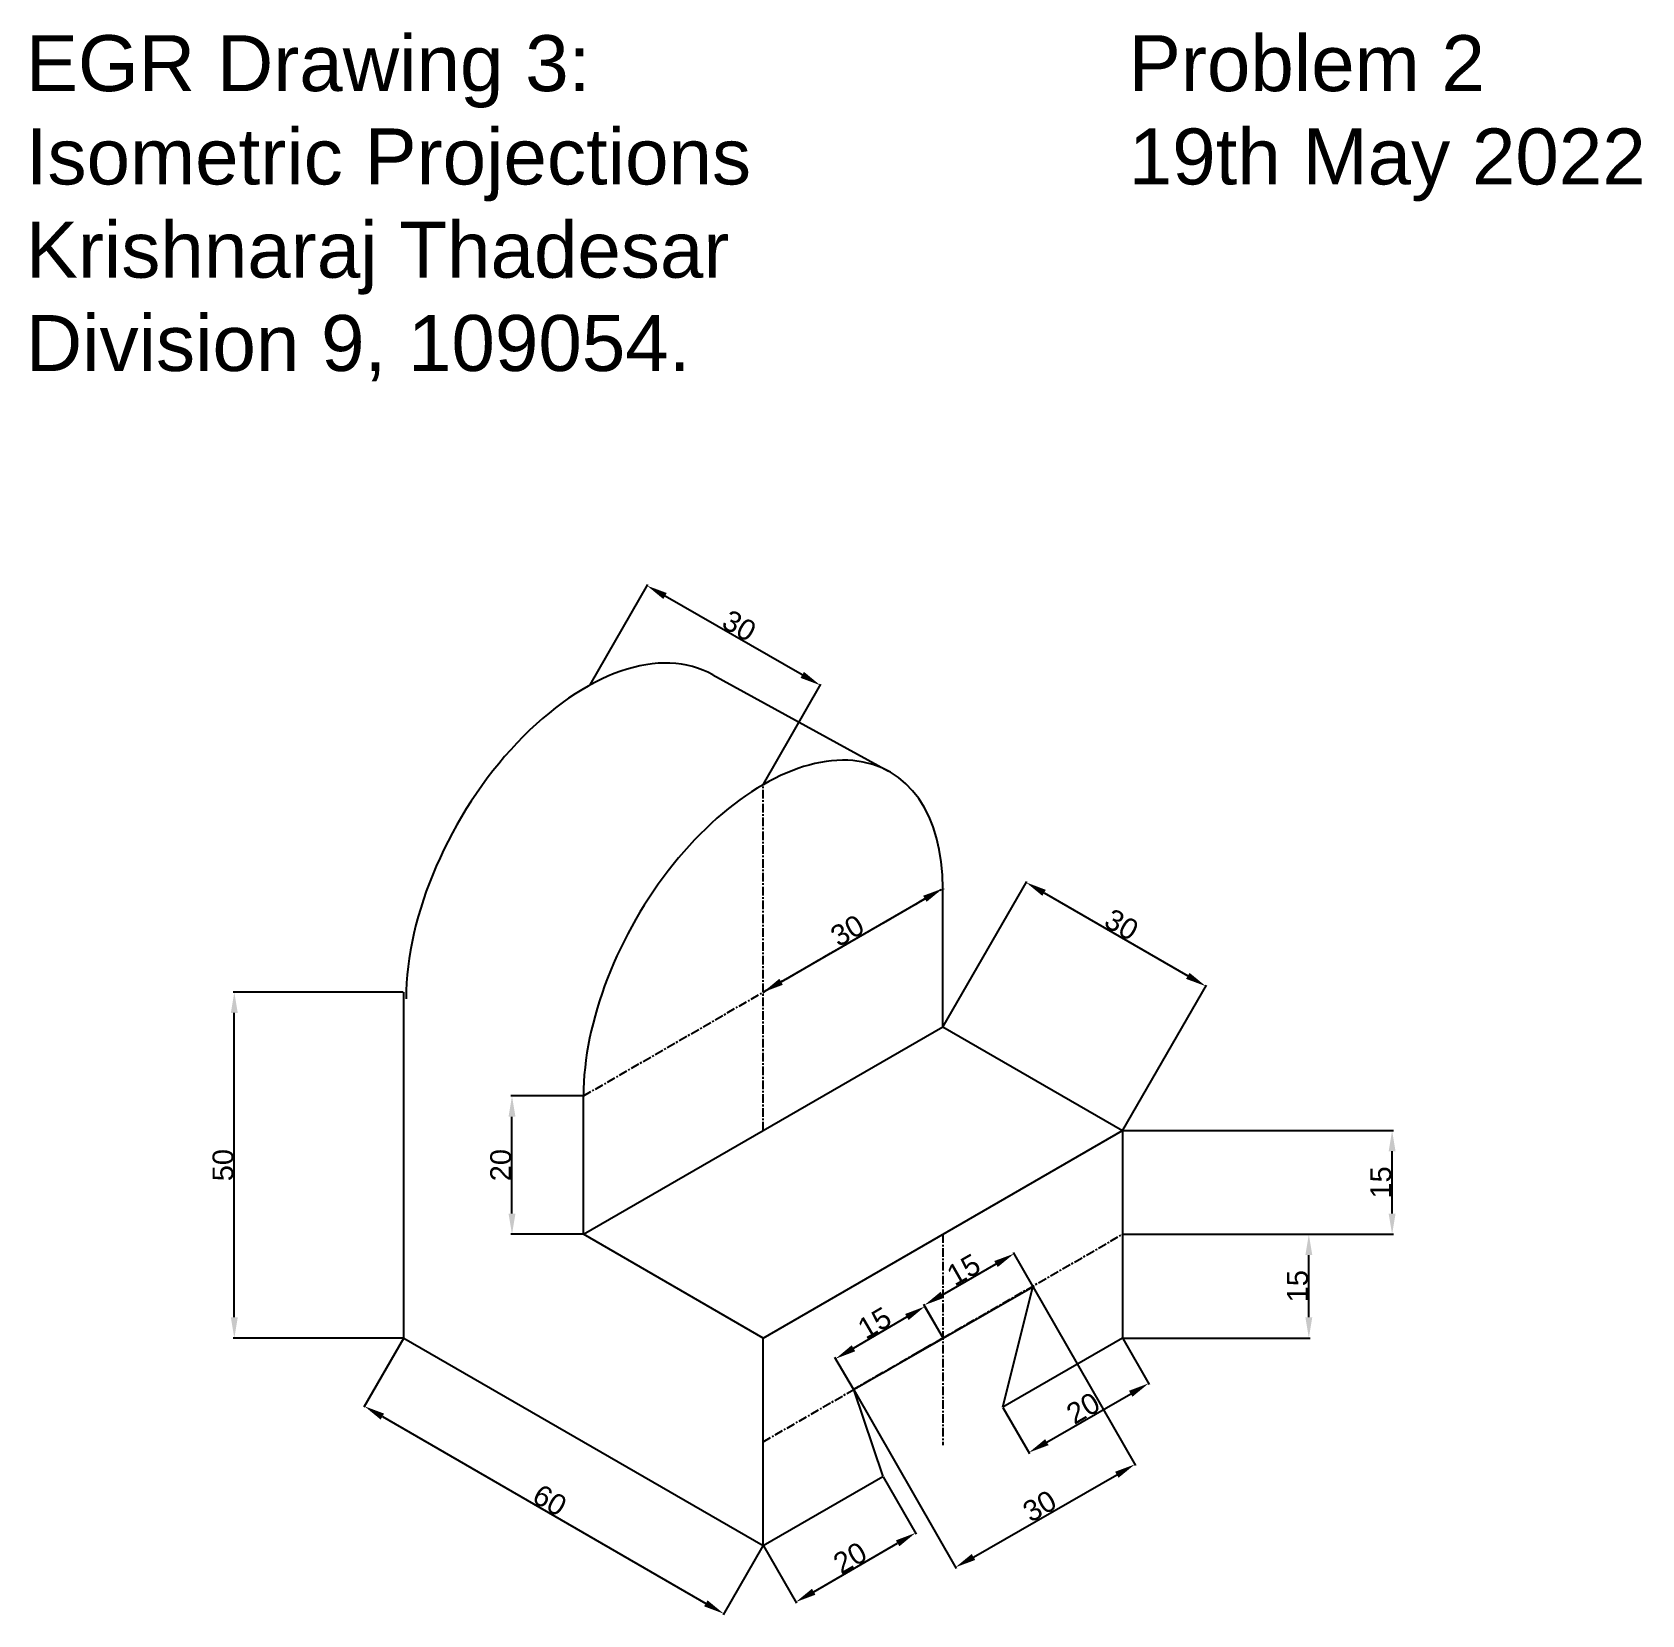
# Model space of a CAD drawing. Header units: millimetres. Extents: x 41 to 1397, y 35 to 388.
# Drawn here: x 1164 to 1396.7, y 124.5 to 353.3 of the extents above; entities that cross this region are included whole.
import ezdxf

# ---------------------------------------------------------------- set-up
doc = ezdxf.new("R2010")
doc.units = ezdxf.units.MM
doc.header["$MEASUREMENT"] = 0
doc.linetypes.add('CENTER', pattern=[2, 1.25, -0.25, 0.25, -0.25])
doc.styles.get("Standard").update_dxf_attribs({"font": ''})
doc.styles.get('Standard').set_extended_font_data('Arial')
doc.dimstyles.new('modified', dxfattribs={"dimtxt": 3, "dimasz": 3, "dimexe": 0.18, "dimexo": 0.0625, "dimgap": 0.09, "dimtad": 1, "dimdec": 0, "dimzin": 0, "dimdsep": 46, "dimtxsty": 'Standard', "dimcen": 0.09, "dimadec": 0, "dimazin": 0, "dimtfac": 1, "dimtdec": 0, "dimtofl": 0, "dimtmove": 0, "dimatfit": 3, "dimfxl": 1, "dimtolj": 1, "dimtzin": 0, "dimarcsym": 0})

# ---------------------------------------------------------------- blocks, each defined once
blk = doc.blocks.new('*D16')
at = {"color": 0, "lineweight": -2, "transparency": 16777216}
for p, q in [((1244.67, 258.92), (1252.99, 273.39)), ((1275.34, 260.34), (1255.5, 271.74)), ((1269.72, 244.53), (1278.03, 259.01))]:
    blk.add_line(p, q, dxfattribs=at)
at = {"color": 0, "transparency": 16777216}
for points in [[(1255.75, 272.18), (1255.25, 271.31), (1252.9, 273.24)], [(1275.59, 260.78), (1275.09, 259.91), (1277.94, 258.85)]]:
    blk.add_solid(points, dxfattribs=at)
at = {"layer": 'Defpoints', "color": 0, "transparency": 16777216}
for p in [(1252.9, 273.24), (1244.64, 258.86), (1269.68, 244.47)]:
    blk.add_point(p, dxfattribs=at)
at = {"color": 0, "transparency": 16777216, "insert": (1266.23, 267.45), "char_height": 3, "attachment_point": 5, "rotation": 330.1248}
blk.add_mtext('\\A1;30', dxfattribs=at)
blk = doc.blocks.new('*D17')
at = {"color": 0, "lineweight": -2, "transparency": 16777216}
for p, q in [((1295.7, 229.42), (1295.76, 229.32)), ((1272.28, 215.97), (1293.07, 227.97)), ((1269.72, 214.42), (1269.77, 214.32))]:
    blk.add_line(p, q, dxfattribs=at)
at = {"color": 0, "transparency": 16777216}
for points in [[(1292.82, 228.41), (1293.32, 227.54), (1295.67, 229.47)], [(1272.03, 216.41), (1272.53, 215.54), (1269.68, 214.47)]]:
    blk.add_solid(points, dxfattribs=at)
at = {"layer": 'Defpoints', "color": 0, "transparency": 16777216}
for p in [(1295.67, 229.47), (1295.67, 229.47), (1269.68, 214.47)]:
    blk.add_point(p, dxfattribs=at)
at = {"color": 0, "transparency": 16777216, "insert": (1281.86, 223.38), "char_height": 3, "attachment_point": 5, "rotation": 30}
blk.add_mtext('\\A1;30', dxfattribs=at)
blk = doc.blocks.new('*D18')
at = {"color": 0, "lineweight": -2, "transparency": 16777216}
for p, q in [((1217.69, 164.42), (1211.94, 154.46)), ((1214.63, 153.12), (1261.4, 126.12)), ((1269.65, 134.42), (1263.91, 124.46))]:
    blk.add_line(p, q, dxfattribs=at)
at = {"color": 0, "transparency": 16777216}
for points in [[(1214.88, 153.55), (1214.38, 152.69), (1212.03, 154.62)], [(1261.65, 126.55), (1261.15, 125.69), (1264, 124.62)]]:
    blk.add_solid(points, dxfattribs=at)
at = {"layer": 'Defpoints', "color": 0, "transparency": 16777216}
for p in [(1217.72, 164.47), (1269.68, 134.47), (1264, 124.62)]:
    blk.add_point(p, dxfattribs=at)
at = {"color": 0, "transparency": 16777216, "insert": (1238.83, 141.02), "char_height": 3, "attachment_point": 5, "rotation": 330}
blk.add_mtext('\\A1;60', dxfattribs=at)
blk = doc.blocks.new('*D19')
at = {"color": 0, "lineweight": -2, "transparency": 16777216}
for p, q in [((1321.71, 179.47), (1348.77, 179.47)), ((1348.59, 167.47), (1348.59, 176.47)), ((1321.71, 164.47), (1348.77, 164.47))]:
    blk.add_line(p, q, dxfattribs=at)
at = {"color": 0, "transparency": 16777216}
for points in [[(1348.09, 176.47), (1349.09, 176.47), (1348.59, 179.47)], [(1348.09, 167.47), (1349.09, 167.47), (1348.59, 164.47)]]:
    blk.add_solid(points, dxfattribs=at)
at = {"layer": 'Defpoints', "color": 0, "transparency": 16777216}
for p in [(1321.65, 179.47), (1348.59, 179.47), (1321.65, 164.47)]:
    blk.add_point(p, dxfattribs=at)
at = {"color": 0, "transparency": 16777216, "insert": (1346.97, 171.97), "char_height": 3, "attachment_point": 5, "rotation": 90}
blk.add_mtext('\\A1;15', dxfattribs=at)
blk = doc.blocks.new('*D20')
at = {"color": 0, "lineweight": -2, "transparency": 16777216}
for p, q in [((1321.71, 194.47), (1360.81, 194.47)), ((1360.63, 182.47), (1360.63, 191.47)), ((1321.71, 179.47), (1360.81, 179.47))]:
    blk.add_line(p, q, dxfattribs=at)
at = {"color": 0, "transparency": 16777216}
for points in [[(1360.13, 191.47), (1361.13, 191.47), (1360.63, 194.47)], [(1360.13, 182.47), (1361.13, 182.47), (1360.63, 179.47)]]:
    blk.add_solid(points, dxfattribs=at)
at = {"layer": 'Defpoints', "color": 0, "transparency": 16777216}
for p in [(1321.65, 194.47), (1360.63, 194.47), (1321.65, 179.47)]:
    blk.add_point(p, dxfattribs=at)
at = {"color": 0, "transparency": 16777216, "insert": (1359.01, 186.97), "char_height": 3, "attachment_point": 5, "rotation": 90}
blk.add_mtext('\\A1;15', dxfattribs=at)
blk = doc.blocks.new('*D21')
at = {"color": 0, "lineweight": -2, "transparency": 16777216}
for p, q in [((1295.7, 209.53), (1307.8, 230.49)), ((1310.31, 228.84), (1331.09, 216.84)), ((1321.68, 194.53), (1333.78, 215.49))]:
    blk.add_line(p, q, dxfattribs=at)
at = {"color": 0, "transparency": 16777216}
for points in [[(1310.56, 229.27), (1310.06, 228.4), (1307.71, 230.34)], [(1331.34, 217.27), (1330.84, 216.4), (1333.69, 215.34)]]:
    blk.add_solid(points, dxfattribs=at)
at = {"layer": 'Defpoints', "color": 0, "transparency": 16777216}
for p in [(1333.69, 215.34), (1295.67, 209.47), (1321.65, 194.47)]:
    blk.add_point(p, dxfattribs=at)
at = {"color": 0, "transparency": 16777216, "insert": (1321.51, 224.24), "char_height": 3, "attachment_point": 5, "rotation": 330}
blk.add_mtext('\\A1;30', dxfattribs=at)
blk = doc.blocks.new('*D22')
at = {"color": 0, "lineweight": -2, "transparency": 16777216}
for p, q in [((1308.73, 171.84), (1323.52, 146.05)), ((1282.79, 156.97), (1297.58, 131.18)), ((1300.1, 132.82), (1320.83, 144.71))]:
    blk.add_line(p, q, dxfattribs=at)
at = {"color": 0, "transparency": 16777216}
for points in [[(1320.58, 145.15), (1321.08, 144.28), (1323.43, 146.21)], [(1299.85, 133.26), (1300.35, 132.39), (1297.49, 131.33)]]:
    blk.add_solid(points, dxfattribs=at)
at = {"layer": 'Defpoints', "color": 0, "transparency": 16777216}
for p in [(1308.7, 171.9), (1282.76, 157.03), (1323.43, 146.21)]:
    blk.add_point(p, dxfattribs=at)
at = {"color": 0, "transparency": 16777216, "insert": (1309.66, 140.18), "char_height": 3, "attachment_point": 5, "rotation": 29.8301}
blk.add_mtext('\\A1;30', dxfattribs=at)
blk = doc.blocks.new('*D23')
at = {"color": 0, "lineweight": -2, "transparency": 16777216}
for p, q in [((1295.6, 170.72), (1303.36, 175.18)), ((1308.67, 171.95), (1305.88, 176.82)), ((1295.7, 164.52), (1292.91, 169.39))]:
    blk.add_line(p, q, dxfattribs=at)
at = {"color": 0, "transparency": 16777216}
for points in [[(1303.11, 175.61), (1303.61, 174.74), (1305.96, 176.67)], [(1295.35, 171.16), (1295.85, 170.29), (1293, 169.23)]]:
    blk.add_solid(points, dxfattribs=at)
at = {"layer": 'Defpoints', "color": 0, "transparency": 16777216}
for p in [(1305.96, 176.67), (1308.7, 171.9), (1295.73, 164.46)]:
    blk.add_point(p, dxfattribs=at)
at = {"color": 0, "transparency": 16777216, "insert": (1298.67, 174.36), "char_height": 3, "attachment_point": 5, "rotation": 29.8301}
blk.add_mtext('\\A1;15', dxfattribs=at)
blk = doc.blocks.new('*D24')
at = {"color": 0, "lineweight": -2, "transparency": 16777216}
for p, q in [((1295.63, 164.63), (1292.97, 169.19)), ((1282.74, 163), (1290.47, 167.52)), ((1282.73, 157.08), (1280.06, 161.64))]:
    blk.add_line(p, q, dxfattribs=at)
at = {"color": 0, "transparency": 16777216}
for points in [[(1290.22, 167.95), (1290.72, 167.08), (1293.06, 169.03)], [(1282.49, 163.43), (1283, 162.56), (1280.16, 161.48)]]:
    blk.add_solid(points, dxfattribs=at)
at = {"layer": 'Defpoints', "color": 0, "transparency": 16777216}
for p in [(1293.06, 169.03), (1295.67, 164.58), (1282.76, 157.03)]:
    blk.add_point(p, dxfattribs=at)
at = {"color": 0, "transparency": 16777216, "insert": (1285.79, 166.66), "char_height": 3, "attachment_point": 5, "rotation": 30.3363}
blk.add_mtext('\\A1;15', dxfattribs=at)
blk = doc.blocks.new('*D25')
at = {"color": 0, "lineweight": -2, "transparency": 16777216}
for p, q in [((1287.04, 144.42), (1291.81, 136.14)), ((1269.72, 134.42), (1274.49, 126.14)), ((1277, 127.8), (1289.13, 134.8))]:
    blk.add_line(p, q, dxfattribs=at)
at = {"color": 0, "transparency": 16777216}
for points in [[(1288.88, 135.23), (1289.38, 134.37), (1291.72, 136.3)], [(1276.75, 128.23), (1277.25, 127.37), (1274.4, 126.3)]]:
    blk.add_solid(points, dxfattribs=at)
at = {"layer": 'Defpoints', "color": 0, "transparency": 16777216}
for p in [(1287.01, 144.47), (1291.72, 136.3), (1269.68, 134.47)]:
    blk.add_point(p, dxfattribs=at)
at = {"color": 0, "transparency": 16777216, "insert": (1282.25, 132.7), "char_height": 3, "attachment_point": 5, "rotation": 30}
blk.add_mtext('\\A1;20', dxfattribs=at)
blk = doc.blocks.new('*D26')
at = {"color": 0, "lineweight": -2, "transparency": 16777216}
for p, q in [((1321.68, 164.42), (1325.52, 157.76)), ((1310.71, 149.42), (1322.83, 156.42)), ((1304.36, 154.42), (1308.2, 147.76))]:
    blk.add_line(p, q, dxfattribs=at)
at = {"color": 0, "transparency": 16777216}
for points in [[(1322.58, 156.85), (1323.08, 155.99), (1325.43, 157.92)], [(1310.46, 149.85), (1310.96, 148.99), (1308.11, 147.92)]]:
    blk.add_solid(points, dxfattribs=at)
at = {"layer": 'Defpoints', "color": 0, "transparency": 16777216}
for p in [(1321.65, 164.47), (1325.43, 157.92), (1304.33, 154.47)]:
    blk.add_point(p, dxfattribs=at)
at = {"color": 0, "transparency": 16777216, "insert": (1315.96, 154.33), "char_height": 3, "attachment_point": 5, "rotation": 30}
blk.add_mtext('\\A1;20', dxfattribs=at)
blk = doc.blocks.new('*D27')
at = {"color": 0, "lineweight": -2, "transparency": 16777216}
for p, q in [((1217.66, 214.47), (1193.04, 214.47)), ((1193.22, 167.47), (1193.22, 211.47)), ((1217.66, 164.47), (1193.04, 164.47))]:
    blk.add_line(p, q, dxfattribs=at)
at = {"color": 0, "transparency": 16777216}
for points in [[(1192.72, 211.47), (1193.72, 211.47), (1193.22, 214.47)], [(1192.72, 167.47), (1193.72, 167.47), (1193.22, 164.47)]]:
    blk.add_solid(points, dxfattribs=at)
at = {"layer": 'Defpoints', "color": 0, "transparency": 16777216}
for p in [(1193.22, 214.47), (1217.72, 214.47), (1217.72, 164.47)]:
    blk.add_point(p, dxfattribs=at)
at = {"color": 0, "transparency": 16777216, "insert": (1191.6, 189.47), "char_height": 3, "attachment_point": 5, "rotation": 90}
blk.add_mtext('\\A1;50', dxfattribs=at)
blk = doc.blocks.new('*D28')
at = {"color": 0, "lineweight": -2, "transparency": 16777216}
for p, q in [((1243.64, 199.47), (1233.19, 199.47)), ((1233.37, 182.47), (1233.37, 196.47)), ((1243.64, 179.47), (1233.19, 179.47))]:
    blk.add_line(p, q, dxfattribs=at)
at = {"color": 0, "transparency": 16777216}
for points in [[(1232.87, 196.47), (1233.87, 196.47), (1233.37, 199.47)], [(1232.87, 182.47), (1233.87, 182.47), (1233.37, 179.47)]]:
    blk.add_solid(points, dxfattribs=at)
at = {"layer": 'Defpoints', "color": 0, "transparency": 16777216}
for p in [(1233.37, 199.47), (1243.7, 199.47), (1243.7, 179.47)]:
    blk.add_point(p, dxfattribs=at)
at = {"color": 0, "transparency": 16777216, "insert": (1231.75, 189.47), "char_height": 3, "attachment_point": 5, "rotation": 90}
blk.add_mtext('\\A1;20', dxfattribs=at)

msp = doc.modelspace()

# ---------------------------------------------------------------- linework, layer by layer
at = {"color": 7}
for p, q in [((1262.4, 260.34), (1287.81, 246.43)), ((1295.67, 209.47), (1295.67, 229.47)), ((1217.72, 164.47), (1217.72, 214.47)), ((1243.7, 179.47), (1295.67, 209.47)), ((1295.67, 209.47), (1321.65, 194.47)), ((1243.7, 179.47), (1243.7, 199.47)), ((1269.68, 164.47), (1321.65, 194.47)), ((1321.65, 194.47), (1321.65, 164.47)), ((1269.68, 164.47), (1243.7, 179.47)), ((1282.76, 157.03), (1308.7, 171.9)), ((1304.33, 154.47), (1308.7, 171.9)), ((1217.72, 164.47), (1269.68, 134.47)), ((1269.68, 134.47), (1269.68, 164.47)), ((1321.65, 164.47), (1304.33, 154.47)), ((1282.76, 157.03), (1287.01, 144.47)), ((1269.68, 134.47), (1287.01, 144.47))]:
    msp.add_line(p, q, dxfattribs=at)
at = {"color": 40, "linetype": 'CENTER', "true_color": 0xf8d731}
for p, q in [((1269.68, 194.47), (1269.68, 244.47)), ((1243.7, 199.47), (1295.67, 229.47)), ((1269.68, 149.47), (1321.65, 179.47)), ((1295.67, 179.47), (1295.67, 149)), ((1295.67, 164.47), (1308.7, 171.9)), ((1295.67, 164.47), (1282.76, 157.03))]:
    msp.add_line(p, q, dxfattribs=at)
at = {"color": 7}
for centre, start_param in [((1244.03, 228.52), 3.141593), ((1269.68, 214.47), 2.356194)]:
    msp.add_ellipse(centre, major_axis=(-18.37, -31.82), ratio=0.57735, start_param=start_param, end_param=5.497787, dxfattribs=at)

# ---------------------------------------------------------------- texts
at = {"char_height": 8.0895, "attachment_point": 1}
for s, insert in [('EGR Drawing 3:\\PIsometric Projections\\PKrishnaraj Thadesar\\PDivision 9, 109054.', (1163.07, 352.82)), ('Problem 2\\P19th May 2022', (1322.55, 352.82))]:
    msp.add_mtext_dynamic_manual_height_columns(s, width=5740.6023, gutter_width=40.45, heights=[0], dxfattribs=dict(at, insert=insert))

# ---------------------------------------------------------------- dimensions: what is measured, and where the dimension line sits
at = {"color": 4}
dim = msp.add_aligned_dim(p1=(1269.68, 244.47), p2=(1244.64, 258.86), distance=-16.58, text='30', dimstyle='modified', dxfattribs=at)
dim.commit()
dim.dimension.update_dxf_attribs({"geometry": '*D16', "text_midpoint": (1266.23, 267.45)})
for p1, p2, distance, picture, middle in [((1295.67, 209.47), (1321.65, 194.47), 24.09, '*D21', (1321.51, 224.24)), ((1269.68, 214.47), (1295.67, 229.47), 0, '*D17', (1281.86, 223.38)), ((1295.73, 164.46), (1308.7, 171.9), 5.5, '*D23', (1298.67, 174.36)), ((1282.76, 157.03), (1308.7, 171.9), -29.62, '*D22', (1309.66, 140.18)), ((1282.76, 157.03), (1295.67, 164.58), 5.16, '*D24', (1285.79, 166.66)), ((1217.72, 164.47), (1269.68, 134.47), -11.38, '*D18', (1238.83, 141.02)), ((1304.33, 154.47), (1321.65, 164.47), -7.57, '*D26', (1315.96, 154.33)), ((1269.68, 134.47), (1287.01, 144.47), -9.44, '*D25', (1282.25, 132.7))]:
    dim = msp.add_aligned_dim(p1=p1, p2=p2, distance=distance, dimstyle='modified', dxfattribs=at)
    dim.commit()
    dim.dimension.update_dxf_attribs({"geometry": picture, "text_midpoint": middle})
for base, p1, p2, picture, middle in [((1193.22, 214.47), (1217.72, 164.47), (1217.72, 214.47), '*D27', (1191.6, 189.47)), ((1233.37, 199.47), (1243.7, 179.47), (1243.7, 199.47), '*D28', (1231.75, 189.47)), ((1360.63, 194.47), (1321.65, 179.47), (1321.65, 194.47), '*D20', (1359.01, 186.97)), ((1348.59, 179.47), (1321.65, 164.47), (1321.65, 179.47), '*D19', (1346.97, 171.97))]:
    dim = msp.add_linear_dim(base=base, p1=p1, p2=p2, angle=90, dimstyle='modified', dxfattribs=at)
    dim.commit()
    dim.dimension.update_dxf_attribs({"geometry": picture, "text_midpoint": middle})

doc.saveas('drawing.dxf')
